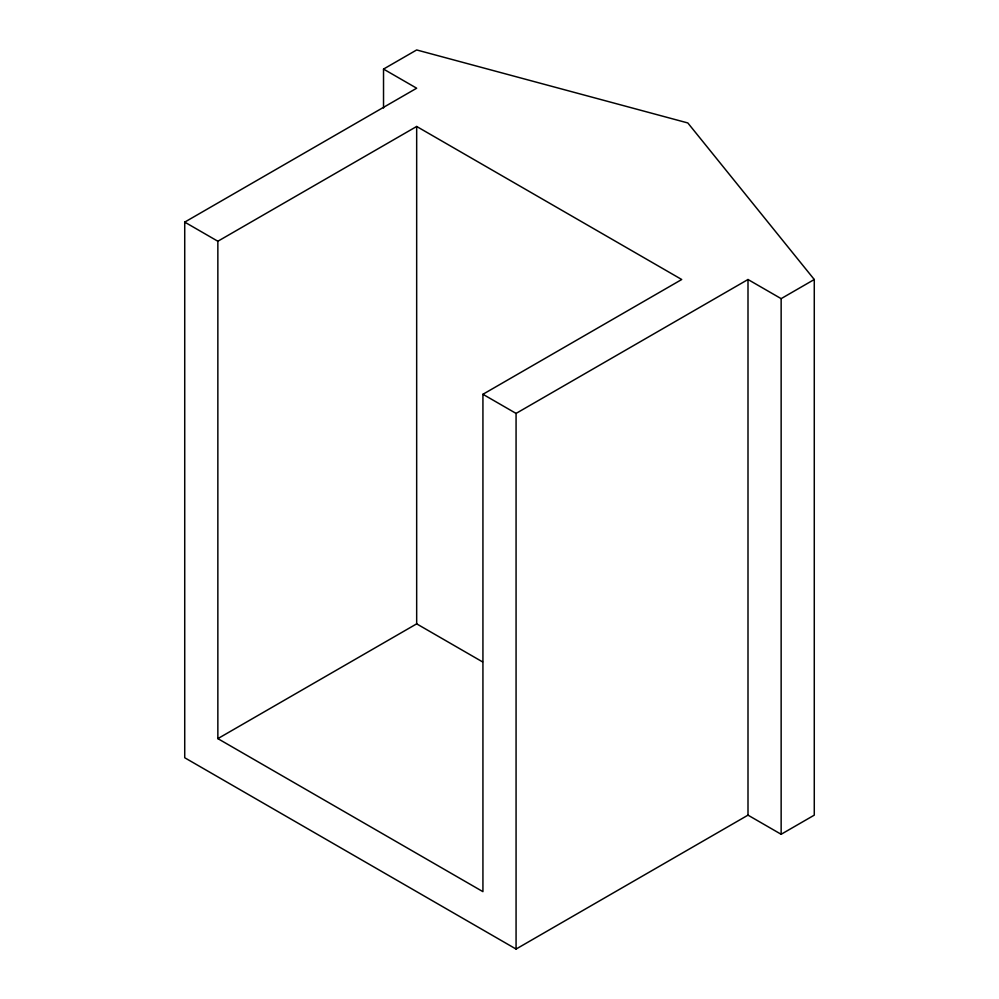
<?xml version="1.0" encoding="UTF-8"?>
<svg xmlns="http://www.w3.org/2000/svg" width="999" height="999" viewBox="0 0 999 999"><rect width="100%" height="100%" fill="white"/><g stroke="black" fill="none" stroke-linecap="round" stroke-linejoin="round"><path stroke-width="1.5" d="M383.529 69.081L416.67 49.95L687.824 122.952L814.272 279.508L814.272 815.147L781.143 834.277L748.001 815.147L516.071 949.05L184.728 757.754L184.728 222.115L416.67 88.212L383.529 69.081L383.529 108.004M217.857 241.246L416.67 126.473L681.73 279.508L482.929 394.28L482.929 891.657L217.857 738.623L217.857 241.246L184.728 222.115M482.929 394.28L516.071 413.411L748.001 279.508L781.143 298.639L814.272 279.508M217.857 738.623L416.67 623.851L482.592 661.912M781.143 298.639L781.143 834.277M748.001 279.508L748.001 815.147M516.071 413.411L516.071 949.05M416.67 126.473L416.67 623.851"/></g></svg>
